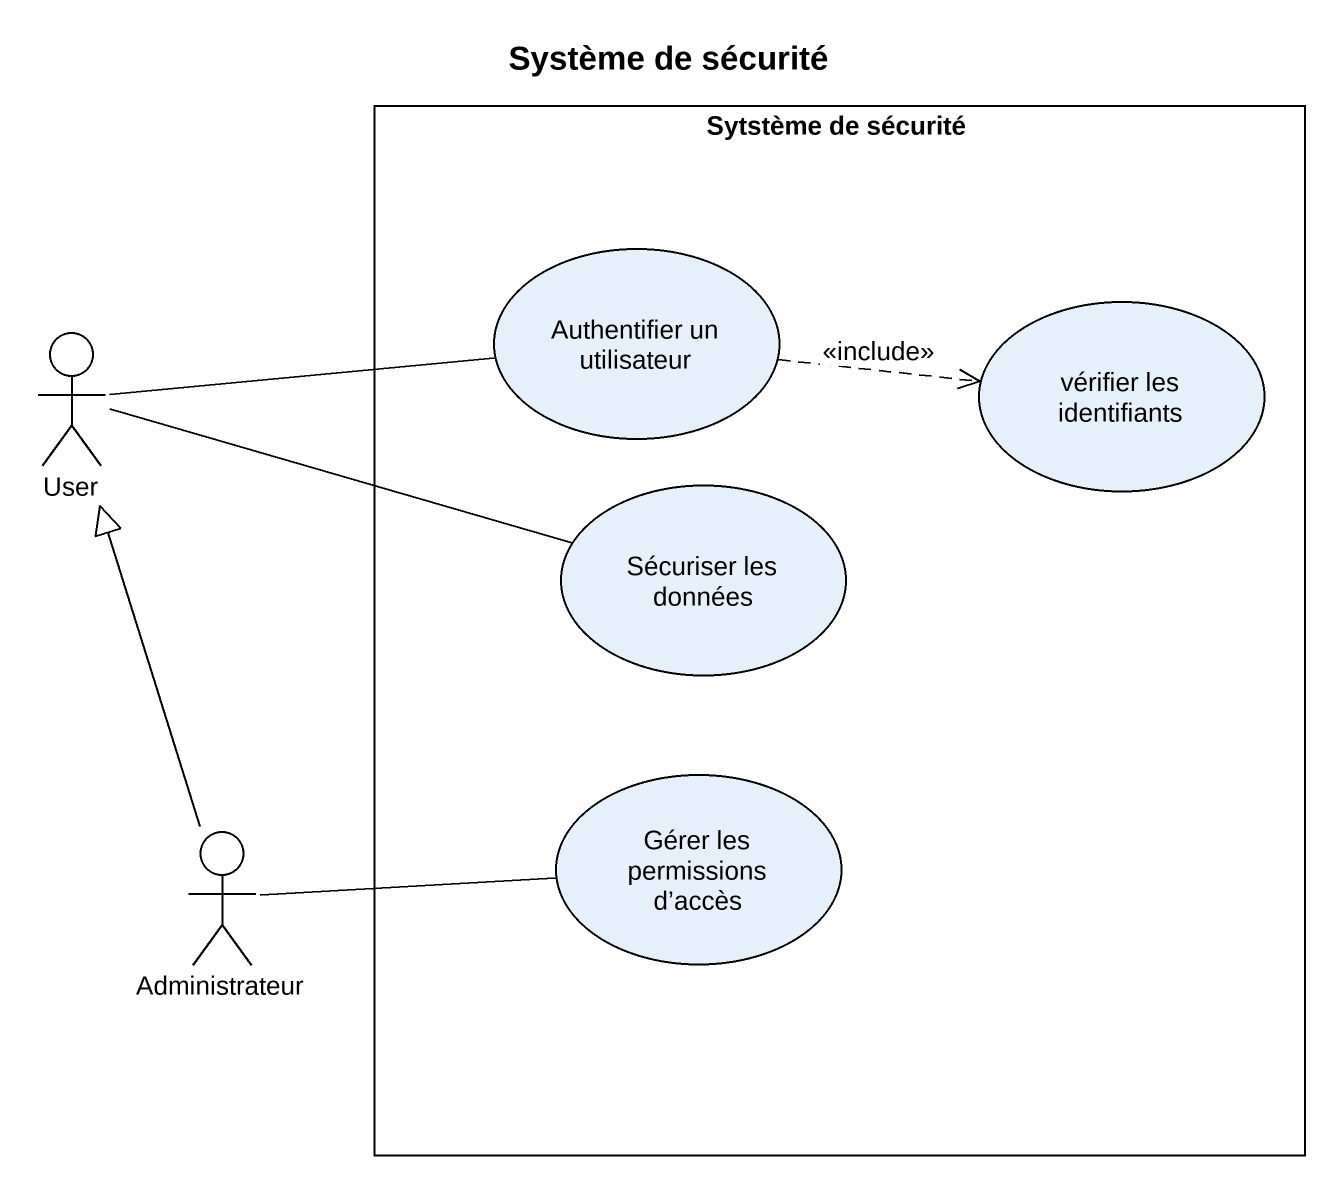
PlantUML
@startuml
title Système de sécurité
rectangle "Sytstème de sécurité" as Sytstème_de_sécurité {
  usecase "Authentifier un utilisateur" as Authentifier_un_utilisateur
  usecase "vérifier les identifiants" as vérifier_les_identifiants
  usecase "Sécuriser les données" as Sécuriser_les_données
  usecase "Gérer les permissions d’accès" as Gérer_les_permissions_d
}
actor User
actor Administrateur
Authentifier_un_utilisateur .right.> vérifier_les_identifiants : <<include>>
User -right- Authentifier_un_utilisateur
User -right- Sécuriser_les_données
Administrateur -up-|> User
Administrateur -right- Gérer_les_permissions_d
@enduml
